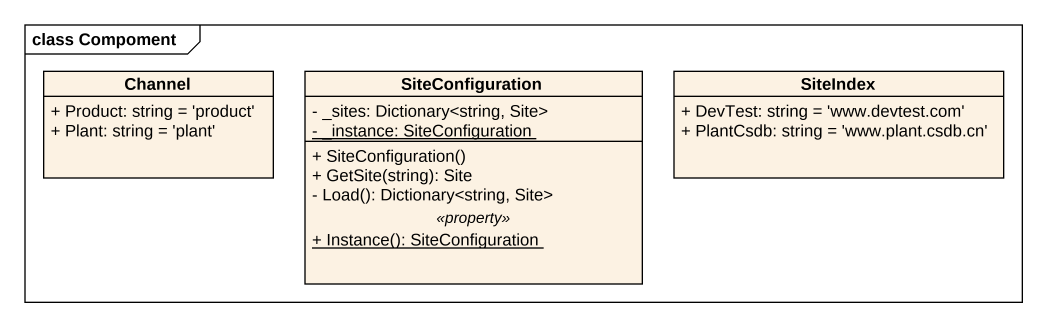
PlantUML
@startuml
mainframe class Compoment
hide circle
hide empty members
skinparam classAttributeIconSize 0
class Channel {
  + Product: string = 'product'
  + Plant: string = 'plant'
}
class SiteConfiguration {
  - _sites: Dictionary<string, Site>
  {static} - _instance: SiteConfiguration
  --
  + SiteConfiguration()
  + GetSite(string): Site
  - Load(): Dictionary<string, Site>
  .. <<property>> ..
  {static} + Instance(): SiteConfiguration
}
class SiteIndex {
  + DevTest: string = 'www.devtest.com'
  + PlantCsdb: string = 'www.plant.csdb.cn'
}
@enduml
